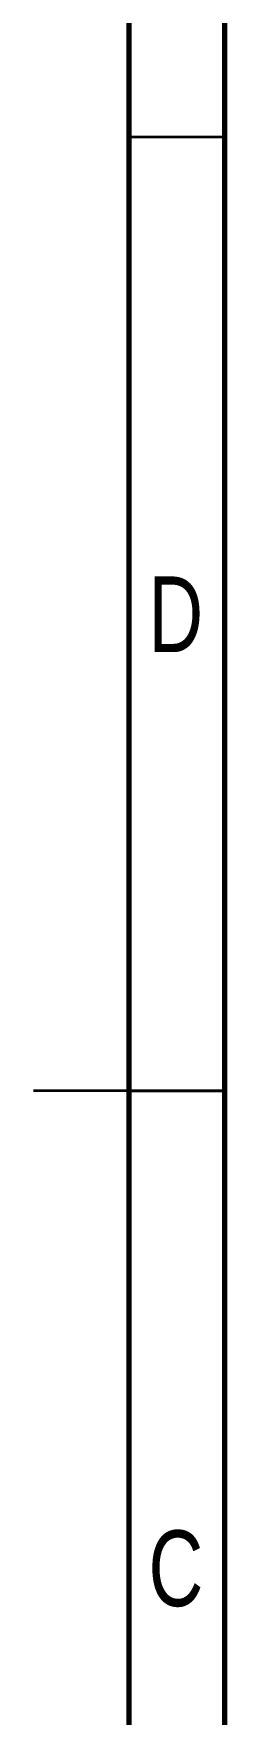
# Model space of a CAD drawing. Header units: inches. Extents: x 0 to 16.3, y 0 to 11.5.
# Drawn here: x 15.945 to 16.339, y 4.56 to 8.028 of the extents above; entities that cross this region are included whole.
import ezdxf

# ---------------------------------------------------------------- set-up
doc = ezdxf.new("R2010")
doc.units = ezdxf.units.IN
doc.header["$MEASUREMENT"] = 0
doc.styles.add('SLDTEXTSTYLE0', font='TXT', dxfattribs={"width": 0.75})

msp = doc.modelspace()

# ---------------------------------------------------------------- linework, layer by layer
at = {"color": 7, "linetype": 'Continuous', "lineweight": 70}
for p, q in [((16.3386, 11.4961), (16.3386, 0.1969)), ((16.1417, 11.2992), (16.1417, 0.3937))]:
    msp.add_line(p, q, dxfattribs=at)
at = {"color": 7, "linetype": 'Continuous', "lineweight": 35}
for p, q in [((16.1417, 7.815), (16.3386, 7.815)), ((16.3386, 5.8465), (15.9449, 5.8465)), ((16.1417, 5.8465), (16.3386, 5.8465))]:
    msp.add_line(p, q, dxfattribs=at)

# ---------------------------------------------------------------- texts
at = {"color": 7, "linetype": 'Continuous', "lineweight": 0, "char_height": 0.1562, "attachment_point": 2, "style": 'SLDTEXTSTYLE0'}
for s, insert in [('D', (16.2383, 6.9083)), ('C', (16.2385, 4.9398))]:
    msp.add_mtext(s, dxfattribs=dict(at, insert=insert))

doc.saveas('drawing.dxf')
